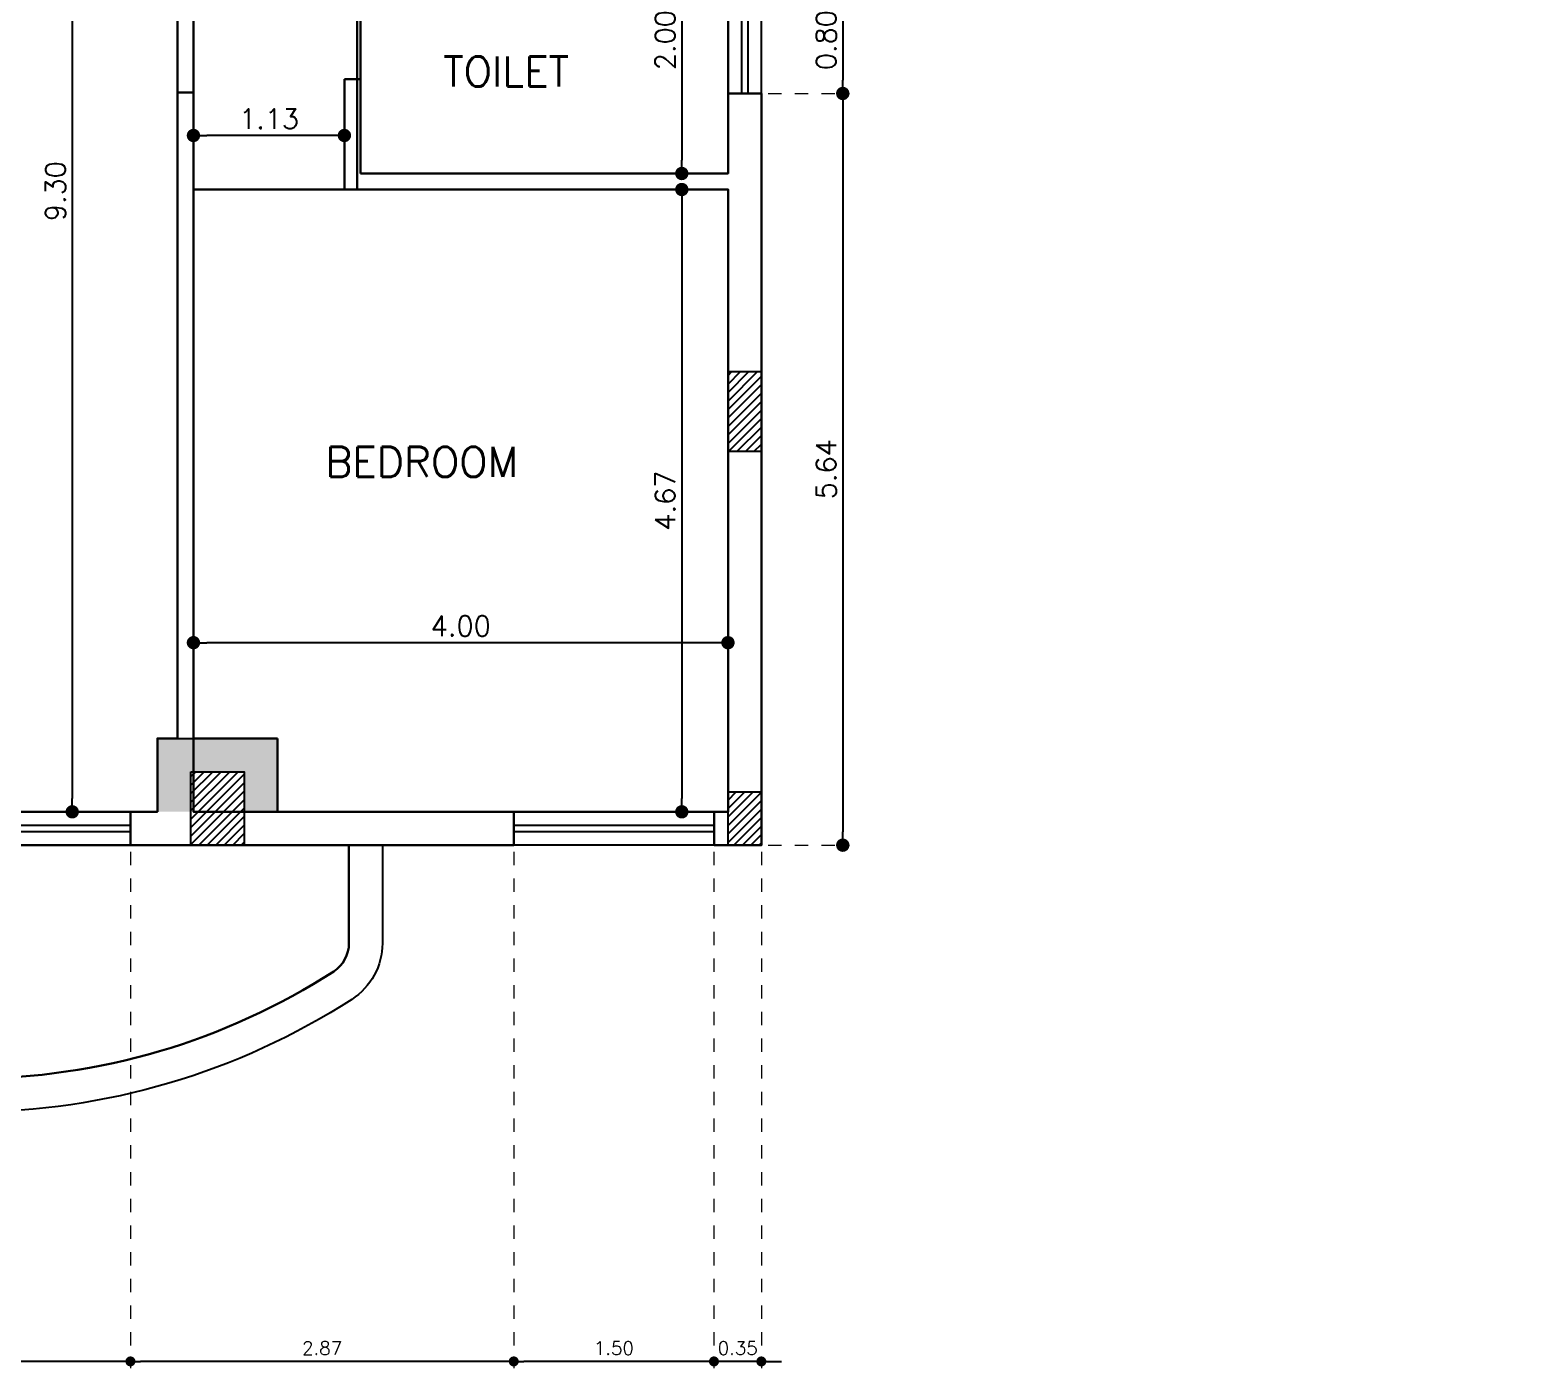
# Model space of a CAD drawing. Header units: metres. Extents: x 2217 to 2595, y -381 to -273.
# Drawn here: x 2325.85 to 2337.03, y -361.65 to -351.62 of the extents above; entities that cross this region are included whole.
import ezdxf

# ---------------------------------------------------------------- set-up
doc = ezdxf.new("R2010")
doc.units = ezdxf.units.M
doc.header["$LTSCALE"] = 0.5
doc.header["$MEASUREMENT"] = 0
doc.header["$PDMODE"] = 3
doc.header["$PDSIZE"] = -1
doc.linetypes.add('DOT2', pattern=[0.125, 0, -0.125])
for name, color, linetype in [('A-COL', 11, 'Continuous'), ('A-COLH', 1, 'Continuous'), ('A-EDM', 3, 'Continuous'), ('A-LVL', 4, 'Continuous'), ('A-WIN', 132, 'Continuous'), ('ceramic', 6, 'Continuous')]:
    doc.layers.add(name, color=color, linetype=linetype)
doc.layers.add('A-Wall', color=7, linetype='Continuous', lineweight=30)
doc.styles.add('ROMANS', font='romans.shx')
doc.dimstyles.new('dim50', dxfattribs={"dimscale": 50, "dimtxt": 0.003, "dimasz": 0.002, "dimexe": 0.001, "dimexo": 0.001, "dimgap": 0.001, "dimtad": 1, "dimzin": 0, "dimdsep": 46, "dimtxsty": 'ROMANS', "dimblk": 'DOT', "dimcen": 0, "dimclrd": 5, "dimclre": 1, "dimclrt": 7, "dimadec": 0, "dimazin": 0, "dimtfac": 1, "dimtix": 1, "dimtmove": 2, "dimatfit": 3, "dimldrblk": 'DTICK', "dimfxl": 1, "dimtolj": 1, "dimtzin": 0, "dimlwe": 20, "dimarcsym": 0})
doc.dimstyles.new('dim50 new', dxfattribs={"dimscale": 50, "dimtxt": 0.002, "dimasz": 0.0015, "dimexe": 0.001, "dimexo": 0.001, "dimgap": 0.001, "dimtad": 1, "dimzin": 0, "dimdsep": 46, "dimtxsty": 'ROMANS', "dimblk": 'DOT', "dimcen": 0, "dimclrd": 5, "dimclre": 1, "dimclrt": 7, "dimadec": 0, "dimazin": 0, "dimtfac": 1, "dimtix": 1, "dimtmove": 2, "dimatfit": 3, "dimldrblk": 'DTICK', "dimfxl": 1, "dimtolj": 1, "dimtzin": 0, "dimlwe": 20, "dimarcsym": 0})
pattern_1 = [(45, (-727.746474, -1998.83578), (-0.0318198052, 0.0318198052), [])]

# ---------------------------------------------------------------- blocks, each defined once
blk = doc.blocks.new('A$C2b1ffe9e')
at = {"layer": 'A-COL', "ltscale": 0.5}
h = blk.add_hatch(color=4, dxfattribs=at)
h.paths.add_polyline_path([(26.525, 0.8), (26.075, 0.8), (26.075, 0.55), (26.275, 0.55), (26.275, 0.3), (26.525, 0.3)])
h.paths.add_polyline_path([(26.075, 0.8), (25.625, 0.8), (25.625, 0.3), (25.875, 0.3), (25.875, 0.55), (26.075, 0.55)])
h = blk.add_hatch(color=4, dxfattribs=at)
h.paths.add_polyline_path([(26.525, 0.3), (26.275, 0.3), (26.275, 0.25), (26.525, 0.25)])
h.paths.add_polyline_path([(25.875, 0.3), (25.625, 0.3), (25.625, 0.25), (25.875, 0.25)])
at = {"layer": 'A-COLH', "ltscale": 0.5}
h = blk.add_hatch(dxfattribs=at)
h.set_pattern_fill('ANSI31', color=256, scale=0.36)
h.set_pattern_definition(pattern_1)
h.paths.add_polyline_path([(29.9, 3.55), (30.15, 3.55), (30.15, 2.95), (29.9, 2.95)])
h = blk.add_hatch(dxfattribs=at)
h.set_pattern_fill('ANSI31', color=256, scale=0.36)
h.set_pattern_definition(pattern_1)
h.paths.add_polyline_path([(25.875, 0.55), (26.275, 0.55), (26.275, 0), (25.875, 0)])
h = blk.add_hatch(dxfattribs=at)
h.set_pattern_fill('ANSI31', color=256, scale=0.36)
h.set_pattern_definition(pattern_1)
h.paths.add_polyline_path([(29.9, 0.4), (30.15, 0.4), (30.15, 0), (29.9, 0)])
at = {"layer": 'A-COL', "ltscale": 0.5}
for p, q in [((25.625, 0.25), (25.625, 0.8)), ((25.625, 0.8), (26.075, 0.8)), ((26.525, 0.8), (26.075, 0.8)), ((26.525, 0.25), (26.525, 0.8))]:
    blk.add_line(p, q, dxfattribs=at)
for points in [[(29.9, 3.55), (30.15, 3.55), (30.15, 2.95), (29.9, 2.95)], [(25.875, 0.55), (26.275, 0.55), (26.275, 0), (25.875, 0)], [(29.9, 0.4), (30.15, 0.4), (30.15, 0), (29.9, 0)]]:
    blk.add_lwpolyline(points, close=True, dxfattribs=at)
blk = doc.blocks.new('_Dot')
at = {"color": 0, "linetype": 'ByBlock', "lineweight": -2}
blk.add_line((-0.5, 0), (-1, 0), dxfattribs=at)
at = {"color": 0, "linetype": 'ByBlock', "const_width": 0.5}
blk.add_lwpolyline([(-0.25, 0, 1), (0.25, 0, 1)], format="xyb", close=True, dxfattribs=at)
blk = doc.blocks.new('*D128')
at = {"layer": 'A-EDM', "color": 1, "linetype": 'DOT2', "lineweight": 20, "ltscale": 0.5, "transparency": 16777216}
for p, q in [((2330.972, -357.782), (2330.972, -361.652)), ((2331.327, -357.782), (2331.327, -361.652))]:
    blk.add_line(p, q, dxfattribs=at)
at = {"layer": 'A-EDM', "color": 5, "lineweight": -2, "ltscale": 0.5, "transparency": 16777216}
for p, q in [((2330.897, -361.602), (2330.822, -361.602)), ((2331.327, -361.602), (2330.972, -361.602)), ((2331.402, -361.602), (2331.477, -361.602))]:
    blk.add_line(p, q, dxfattribs=at)
at = {"layer": 'DEFPOINTS', "color": 0, "ltscale": 0.5, "transparency": 16777216}
for p in [(2330.972, -357.732), (2331.327, -357.732), (2330.972, -361.602)]:
    blk.add_point(p, dxfattribs=at)
at = {"layer": 'A-EDM', "color": 5, "lineweight": -2, "ltscale": 0.5, "transparency": 16777216, "xscale": 0.075, "yscale": 0.075, "zscale": 0.075}
blk.add_blockref('_Dot', (2330.972, -361.602), dxfattribs=at)
at = {"layer": 'A-EDM', "color": 5, "lineweight": -2, "ltscale": 0.5, "transparency": 16777216, "xscale": 0.075, "yscale": 0.075, "zscale": 0.075, "rotation": 180}
blk.add_blockref('_Dot', (2331.327, -361.602), dxfattribs=at)
at = {"layer": 'A-EDM', "color": 7, "ltscale": 0.5, "transparency": 16777216, "insert": (2331.15, -361.502), "char_height": 0.1, "attachment_point": 5, "style": 'ROMANS'}
blk.add_mtext('\\A1;0.35', dxfattribs=at)
blk = doc.blocks.new('DTICK')
for p, q in [((0, 1.21), (0, -1.21)), ((-1.21, 0), (1.21, 0))]:
    blk.add_line(p, q)
at = {"color": 3}
blk.add_line((-0.63, -0.63), (0.63, 0.63), dxfattribs=at)
blk = doc.blocks.new('*D129')
at = {"layer": 'A-EDM', "color": 1, "linetype": 'DOT2', "lineweight": 20, "ltscale": 0.5, "transparency": 16777216}
for p, q in [((2329.472, -357.782), (2329.472, -361.652)), ((2330.972, -357.782), (2330.972, -361.652))]:
    blk.add_line(p, q, dxfattribs=at)
at = {"layer": 'A-EDM', "color": 5, "lineweight": -2, "ltscale": 0.5, "transparency": 16777216}
blk.add_line((2330.897, -361.602), (2329.547, -361.602), dxfattribs=at)
at = {"layer": 'DEFPOINTS', "color": 0, "ltscale": 0.5, "transparency": 16777216}
for p in [(2329.472, -357.732), (2330.972, -357.732), (2329.472, -361.602)]:
    blk.add_point(p, dxfattribs=at)
at = {"layer": 'A-EDM', "color": 5, "lineweight": -2, "ltscale": 0.5, "transparency": 16777216, "xscale": 0.075, "yscale": 0.075, "zscale": 0.075, "rotation": 180}
blk.add_blockref('_Dot', (2329.472, -361.602), dxfattribs=at)
at = {"layer": 'A-EDM', "color": 5, "lineweight": -2, "ltscale": 0.5, "transparency": 16777216, "xscale": 0.075, "yscale": 0.075, "zscale": 0.075}
blk.add_blockref('_Dot', (2330.972, -361.602), dxfattribs=at)
at = {"layer": 'A-EDM', "color": 7, "ltscale": 0.5, "transparency": 16777216, "insert": (2330.222, -361.502), "char_height": 0.1, "attachment_point": 5, "style": 'ROMANS'}
blk.add_mtext('\\A1;1.50', dxfattribs=at)
blk = doc.blocks.new('*D130')
at = {"layer": 'A-EDM', "color": 1, "linetype": 'DOT2', "lineweight": 20, "ltscale": 0.5, "transparency": 16777216}
for p, q in [((2326.6, -357.782), (2326.6, -361.652)), ((2329.472, -357.782), (2329.472, -361.652))]:
    blk.add_line(p, q, dxfattribs=at)
at = {"layer": 'A-EDM', "color": 5, "lineweight": -2, "ltscale": 0.5, "transparency": 16777216}
blk.add_line((2329.397, -361.602), (2326.675, -361.602), dxfattribs=at)
at = {"layer": 'DEFPOINTS', "color": 0, "ltscale": 0.5, "transparency": 16777216}
for p in [(2326.6, -357.732), (2329.472, -357.732), (2326.6, -361.602)]:
    blk.add_point(p, dxfattribs=at)
at = {"layer": 'A-EDM', "color": 5, "lineweight": -2, "ltscale": 0.5, "transparency": 16777216, "xscale": 0.075, "yscale": 0.075, "zscale": 0.075, "rotation": 180}
blk.add_blockref('_Dot', (2326.6, -361.602), dxfattribs=at)
at = {"layer": 'A-EDM', "color": 5, "lineweight": -2, "ltscale": 0.5, "transparency": 16777216, "xscale": 0.075, "yscale": 0.075, "zscale": 0.075}
blk.add_blockref('_Dot', (2329.472, -361.602), dxfattribs=at)
at = {"layer": 'A-EDM', "color": 7, "ltscale": 0.5, "transparency": 16777216, "insert": (2328.036, -361.502), "char_height": 0.1, "attachment_point": 5, "style": 'ROMANS'}
blk.add_mtext('\\A1;2.87', dxfattribs=at)
blk = doc.blocks.new('*D131')
at = {"layer": 'A-EDM', "color": 1, "linetype": 'DOT2', "lineweight": 20, "ltscale": 0.5, "transparency": 16777216}
for p, q in [((2323.8, -357.634), (2323.8, -361.652)), ((2326.6, -357.782), (2326.6, -361.652))]:
    blk.add_line(p, q, dxfattribs=at)
at = {"layer": 'A-EDM', "color": 5, "lineweight": -2, "ltscale": 0.5, "transparency": 16777216}
blk.add_line((2326.525, -361.602), (2323.875, -361.602), dxfattribs=at)
at = {"layer": 'DEFPOINTS', "color": 0, "ltscale": 0.5, "transparency": 16777216}
for p in [(2323.8, -357.584), (2326.6, -357.732), (2323.8, -361.602)]:
    blk.add_point(p, dxfattribs=at)
at = {"layer": 'A-EDM', "color": 5, "lineweight": -2, "ltscale": 0.5, "transparency": 16777216, "xscale": 0.075, "yscale": 0.075, "zscale": 0.075, "rotation": 180}
blk.add_blockref('_Dot', (2323.8, -361.602), dxfattribs=at)
at = {"layer": 'A-EDM', "color": 5, "lineweight": -2, "ltscale": 0.5, "transparency": 16777216, "xscale": 0.075, "yscale": 0.075, "zscale": 0.075}
blk.add_blockref('_Dot', (2326.6, -361.602), dxfattribs=at)
at = {"layer": 'A-EDM', "color": 7, "ltscale": 0.5, "transparency": 16777216, "insert": (2325.2, -361.502), "char_height": 0.1, "attachment_point": 5, "style": 'ROMANS'}
blk.add_mtext('\\A1;2.80', dxfattribs=at)
blk = doc.blocks.new('*D154')
at = {"layer": 'A-EDM', "color": 1, "linetype": 'DOT2', "lineweight": 20, "ltscale": 0.5, "transparency": 16777216}
for p, q in [((2330.974, -350.697), (2330.681, -350.697)), ((2330.974, -352.697), (2330.681, -352.697))]:
    blk.add_line(p, q, dxfattribs=at)
at = {"layer": 'A-EDM', "color": 5, "lineweight": -2, "ltscale": 0.5, "transparency": 16777216}
blk.add_line((2330.731, -350.797), (2330.731, -352.597), dxfattribs=at)
at = {"layer": 'DEFPOINTS', "color": 0, "ltscale": 0.5, "transparency": 16777216}
for p in [(2331.024, -350.697), (2330.731, -352.697), (2331.024, -352.697)]:
    blk.add_point(p, dxfattribs=at)
at = {"layer": 'A-EDM', "color": 5, "lineweight": -2, "ltscale": 0.5, "transparency": 16777216, "xscale": 0.1, "yscale": 0.1, "zscale": 0.1}
for p, rotation in [((2330.731, -350.697), 90), ((2330.731, -352.697), 270)]:
    blk.add_blockref('_Dot', p, dxfattribs=dict(at, rotation=rotation))
at = {"layer": 'A-EDM', "color": 7, "ltscale": 0.5, "transparency": 16777216, "insert": (2330.606, -351.697), "char_height": 0.15, "attachment_point": 5, "rotation": 90, "style": 'ROMANS'}
blk.add_mtext('\\A1;2.00', dxfattribs=at)
blk = doc.blocks.new('*D159')
at = {"layer": 'A-EDM', "color": 1, "linetype": 'DOT2', "lineweight": 20, "ltscale": 0.5, "transparency": 16777216}
for p, q in [((2326.902, -348.177), (2326.114, -348.177)), ((2326.55, -357.482), (2326.114, -357.482))]:
    blk.add_line(p, q, dxfattribs=at)
at = {"layer": 'A-EDM', "color": 5, "lineweight": -2, "ltscale": 0.5, "transparency": 16777216}
blk.add_line((2326.164, -348.277), (2326.164, -357.382), dxfattribs=at)
at = {"layer": 'DEFPOINTS', "color": 0, "ltscale": 0.5, "transparency": 16777216}
for p in [(2326.952, -348.177), (2326.164, -357.482), (2326.6, -357.482)]:
    blk.add_point(p, dxfattribs=at)
at = {"layer": 'A-EDM', "color": 5, "lineweight": -2, "ltscale": 0.5, "transparency": 16777216, "xscale": 0.1, "yscale": 0.1, "zscale": 0.1}
for p, rotation in [((2326.164, -348.177), 90), ((2326.164, -357.482), 270)]:
    blk.add_blockref('_Dot', p, dxfattribs=dict(at, rotation=rotation))
at = {"layer": 'A-EDM', "color": 7, "ltscale": 0.5, "transparency": 16777216, "insert": (2326.039, -352.829), "char_height": 0.15, "attachment_point": 5, "rotation": 90, "style": 'ROMANS'}
blk.add_mtext('\\A1;9.30', dxfattribs=at)
blk = doc.blocks.new('*D160')
at = {"layer": 'A-EDM', "color": 1, "linetype": 'DOT2', "lineweight": 20, "ltscale": 0.5, "transparency": 16777216}
for p, q in [((2327.072, -356.882), (2327.072, -356.164)), ((2331.077, -357.432), (2331.077, -356.164))]:
    blk.add_line(p, q, dxfattribs=at)
at = {"layer": 'A-EDM', "color": 5, "lineweight": -2, "ltscale": 0.5, "transparency": 16777216}
blk.add_line((2330.977, -356.214), (2327.172, -356.214), dxfattribs=at)
at = {"layer": 'DEFPOINTS', "color": 0, "ltscale": 0.5, "transparency": 16777216}
for p in [(2327.072, -356.214), (2327.072, -356.932), (2331.077, -357.482)]:
    blk.add_point(p, dxfattribs=at)
at = {"layer": 'A-EDM', "color": 5, "lineweight": -2, "ltscale": 0.5, "transparency": 16777216, "xscale": 0.1, "yscale": 0.1, "zscale": 0.1, "rotation": 180}
blk.add_blockref('_Dot', (2327.072, -356.214), dxfattribs=at)
at = {"layer": 'A-EDM', "color": 5, "lineweight": -2, "ltscale": 0.5, "transparency": 16777216, "xscale": 0.1, "yscale": 0.1, "zscale": 0.1}
blk.add_blockref('_Dot', (2331.077, -356.214), dxfattribs=at)
at = {"layer": 'A-EDM', "color": 7, "ltscale": 0.5, "transparency": 16777216, "insert": (2329.075, -356.089), "char_height": 0.15, "attachment_point": 5, "style": 'ROMANS'}
blk.add_mtext('\\A1;4.00', dxfattribs=at)
blk = doc.blocks.new('*D161')
at = {"layer": 'A-EDM', "color": 1, "linetype": 'DOT2', "lineweight": 20, "ltscale": 0.5, "transparency": 16777216}
for p, q in [((2330.974, -352.817), (2330.681, -352.817)), ((2330.974, -357.482), (2330.681, -357.482))]:
    blk.add_line(p, q, dxfattribs=at)
at = {"layer": 'A-EDM', "color": 5, "lineweight": -2, "ltscale": 0.5, "transparency": 16777216}
blk.add_line((2330.731, -352.917), (2330.731, -357.382), dxfattribs=at)
at = {"layer": 'DEFPOINTS', "color": 0, "ltscale": 0.5, "transparency": 16777216}
for p in [(2331.024, -352.817), (2330.731, -357.482), (2331.024, -357.482)]:
    blk.add_point(p, dxfattribs=at)
at = {"layer": 'A-EDM', "color": 5, "lineweight": -2, "ltscale": 0.5, "transparency": 16777216, "xscale": 0.1, "yscale": 0.1, "zscale": 0.1}
for p, rotation in [((2330.731, -352.817), 90), ((2330.731, -357.482), 270)]:
    blk.add_blockref('_Dot', p, dxfattribs=dict(at, rotation=rotation))
at = {"layer": 'A-EDM', "color": 7, "ltscale": 0.5, "transparency": 16777216, "insert": (2330.606, -355.149), "char_height": 0.15, "attachment_point": 5, "rotation": 90, "style": 'ROMANS'}
blk.add_mtext('\\A1;4.67', dxfattribs=at)
blk = doc.blocks.new('*D188')
at = {"layer": 'A-EDM', "color": 1, "linetype": 'DOT2', "lineweight": 20, "ltscale": 0.5, "transparency": 16777216}
for p, q in [((2327.072, -352.767), (2327.072, -352.362)), ((2328.203, -352.767), (2328.203, -352.362))]:
    blk.add_line(p, q, dxfattribs=at)
at = {"layer": 'A-EDM', "color": 5, "lineweight": -2, "ltscale": 0.5, "transparency": 16777216}
blk.add_line((2328.103, -352.412), (2327.172, -352.412), dxfattribs=at)
at = {"layer": 'DEFPOINTS', "color": 0, "ltscale": 0.5, "transparency": 16777216}
for p in [(2327.072, -352.412), (2327.072, -352.817), (2328.203, -352.817)]:
    blk.add_point(p, dxfattribs=at)
at = {"layer": 'A-EDM', "color": 5, "lineweight": -2, "ltscale": 0.5, "transparency": 16777216, "xscale": 0.1, "yscale": 0.1, "zscale": 0.1, "rotation": 180}
blk.add_blockref('_Dot', (2327.072, -352.412), dxfattribs=at)
at = {"layer": 'A-EDM', "color": 5, "lineweight": -2, "ltscale": 0.5, "transparency": 16777216, "xscale": 0.1, "yscale": 0.1, "zscale": 0.1}
blk.add_blockref('_Dot', (2328.203, -352.412), dxfattribs=at)
at = {"layer": 'A-EDM', "color": 7, "ltscale": 0.5, "transparency": 16777216, "insert": (2327.638, -352.287), "char_height": 0.15, "attachment_point": 5, "style": 'ROMANS'}
blk.add_mtext('\\A1;1.13', dxfattribs=at)
blk = doc.blocks.new('*D201')
at = {"layer": 'A-EDM', "color": 1, "linetype": 'DOT2', "lineweight": 20, "ltscale": 0.5, "transparency": 16777216}
for p, q in [((2331.377, -351.297), (2331.987, -351.297)), ((2331.377, -352.097), (2331.987, -352.097))]:
    blk.add_line(p, q, dxfattribs=at)
at = {"layer": 'A-EDM', "color": 5, "lineweight": -2, "ltscale": 0.5, "transparency": 16777216}
blk.add_line((2331.937, -351.397), (2331.937, -351.997), dxfattribs=at)
at = {"layer": 'DEFPOINTS', "color": 0, "ltscale": 0.5, "transparency": 16777216}
for p in [(2331.327, -351.297), (2331.327, -352.097), (2331.937, -352.097)]:
    blk.add_point(p, dxfattribs=at)
at = {"layer": 'A-EDM', "color": 5, "lineweight": -2, "ltscale": 0.5, "transparency": 16777216, "xscale": 0.1, "yscale": 0.1, "zscale": 0.1}
for p, rotation in [((2331.937, -351.297), 90), ((2331.937, -352.097), 270)]:
    blk.add_blockref('_Dot', p, dxfattribs=dict(at, rotation=rotation))
at = {"layer": 'A-EDM', "color": 7, "ltscale": 0.5, "transparency": 16777216, "insert": (2331.812, -351.697), "char_height": 0.15, "attachment_point": 5, "rotation": 90, "style": 'ROMANS'}
blk.add_mtext('\\A1;0.80', dxfattribs=at)
blk = doc.blocks.new('*D202')
at = {"layer": 'A-EDM', "color": 1, "linetype": 'DOT2', "lineweight": 20, "ltscale": 0.5, "transparency": 16777216}
for p, q in [((2331.377, -352.097), (2331.987, -352.097)), ((2331.377, -357.732), (2331.987, -357.732))]:
    blk.add_line(p, q, dxfattribs=at)
at = {"layer": 'A-EDM', "color": 5, "lineweight": -2, "ltscale": 0.5, "transparency": 16777216}
blk.add_line((2331.937, -352.197), (2331.937, -357.632), dxfattribs=at)
at = {"layer": 'DEFPOINTS', "color": 0, "ltscale": 0.5, "transparency": 16777216}
for p in [(2331.327, -352.097), (2331.327, -357.732), (2331.937, -357.732)]:
    blk.add_point(p, dxfattribs=at)
at = {"layer": 'A-EDM', "color": 5, "lineweight": -2, "ltscale": 0.5, "transparency": 16777216, "xscale": 0.1, "yscale": 0.1, "zscale": 0.1}
for p, rotation in [((2331.937, -352.097), 90), ((2331.937, -357.732), 270)]:
    blk.add_blockref('_Dot', p, dxfattribs=dict(at, rotation=rotation))
at = {"layer": 'A-EDM', "color": 7, "ltscale": 0.5, "transparency": 16777216, "insert": (2331.812, -354.914), "char_height": 0.15, "attachment_point": 5, "rotation": 90, "style": 'ROMANS'}
blk.add_mtext('\\A1;5.64', dxfattribs=at)
blk = doc.blocks.new('*D318')
at = {"layer": 'ceramic', "color": 1, "linetype": 'DOT2', "lineweight": 20, "ltscale": 0.5, "transparency": 16777216}
for p, q in [((2574.955, -348.554), (2574.953, -348.551)), ((2570.931, -352.655), (2570.928, -352.653)), ((2281.34, -354.884), (2281.075, -354.884)), ((2281.34, -356.162), (2281.075, -356.162))]:
    blk.add_line(p, q, dxfattribs=at)
at = {"layer": 'ceramic', "color": 5, "lineweight": -2, "ltscale": 0.5, "transparency": 16777216}
for p, q in [((2571.034, -352.616), (2574.918, -348.658)), ((2281.125, -354.984), (2281.125, -356.062))]:
    blk.add_line(p, q, dxfattribs=at)
at = {"layer": 'DEFPOINTS', "color": 0, "ltscale": 0.5, "transparency": 16777216}
for p in [(2574.988, -348.586), (2574.991, -348.589), (2570.966, -352.69), (2281.39, -354.884), (2281.125, -356.162), (2281.39, -356.162)]:
    blk.add_point(p, dxfattribs=at)
at = {"layer": 'ceramic', "color": 5, "lineweight": -2, "ltscale": 0.5, "transparency": 16777216, "xscale": 0.1, "yscale": 0.1, "zscale": 0.1}
for p, rotation in [((2574.988, -348.586), 45.54088658833057), ((2570.964, -352.688), 225.5408865883306), ((2281.125, -354.884), 90), ((2281.125, -356.162), 270)]:
    blk.add_blockref('_Dot', p, dxfattribs=dict(at, rotation=rotation))
at = {"layer": 'ceramic', "color": 7, "ltscale": 0.5, "transparency": 16777216, "char_height": 0.15, "attachment_point": 5, "style": 'ROMANS'}
for s, insert, rotation in [('\\A1;5.75', (2572.887, -350.55), 45.5409), ('\\A1;1.28', (2281, -355.523), 90)]:
    blk.add_mtext(s, dxfattribs=dict(at, insert=insert, rotation=rotation))

msp = doc.modelspace()

# ---------------------------------------------------------------- linework, layer by layer
at = {"layer": 'A-Wall', "ltscale": 0.5}
for p, q in [((2326.9523, -356.9316), (2326.9523, -352.0891)), ((2327.0723, -356.9316), (2327.0723, -352.0891)), ((2328.2032, -351.9891), (2328.2032, -352.8166)), ((2328.3232, -351.9891), (2328.3232, -352.6966)), ((2331.0773, -352.6966), (2331.0773, -352.0966)), ((2331.3273, -357.7316), (2331.3273, -352.0966)), ((2328.3232, -352.6966), (2331.0773, -352.6966)), ((2328.2032, -352.8166), (2331.0773, -352.8166)), ((2331.0773, -357.4816), (2331.0773, -352.8166)), ((2326.9523, -356.9316), (2326.8023, -356.9316)), ((2326.8023, -356.9316), (2326.8023, -357.4816)), ((2327.7023, -356.9316), (2327.0723, -356.9316)), ((2327.7023, -357.4816), (2327.7023, -356.9316)), ((2326.5998, -357.4816), (2326.8023, -357.4816)), ((2327.7023, -357.4816), (2329.4723, -357.4816)), ((2330.9723, -357.4816), (2331.0773, -357.4816)), ((2326.5998, -357.7316), (2329.4723, -357.7316)), ((2330.9723, -357.7316), (2331.3273, -357.7316))]:
    msp.add_line(p, q, dxfattribs=at)
at = {"layer": 'A-Wall'}
for p, q in [((2326.9523, -352.0891), (2327.0723, -352.0891)), ((2328.2032, -351.9891), (2328.3232, -351.9891)), ((2331.3273, -352.0966), (2331.0773, -352.0966)), ((2326.5998, -357.4816), (2326.5998, -357.7316)), ((2329.4723, -357.4816), (2329.4723, -357.7316)), ((2330.9723, -357.4816), (2330.9723, -357.7316))]:
    msp.add_line(p, q, dxfattribs=at)
at = {"layer": 'A-Wall', "ltscale": 0.5}
for points in [[(2321.0773, -356.1616), (2323.5973, -356.1616), (2323.5973, -357.4816), (2326.8023, -357.4816), (2326.8023, -356.9316), (2326.9523, -356.9316), (2326.9523, -348.1766), (2319.5773, -348.1766), (2319.5773, -350.9316), (2320.681, -350.9316), (2320.681, -354.9832), (2319.1846, -354.9832), (2319.2183, -356.1514)], [(2328.3232, -352.6966), (2331.0773, -352.6966), (2331.0773, -350.6966), (2328.3232, -350.6966)], [(2327.0723, -352.8166), (2328.2982, -352.8166), (2328.2982, -351.0506), (2327.0723, -351.0506)], [(2331.0773, -357.4816), (2327.0723, -357.4816), (2327.0723, -352.8166), (2331.0773, -352.8166)]]:
    msp.add_lwpolyline(points, close=True, dxfattribs=at)
msp.add_lwpolyline([(2328.2373, -357.7316), (2326.5998, -357.7316), (2323.7998, -357.7316), (2322.5573, -357.7316), (2322.5573, -358.468, 0.1253208), (2322.5878, -358.5875, 0.1253208), (2322.6717, -358.678, 0.1443476), (2325.3973, -359.4816, 0.1443476), (2328.123, -358.678, 0.2546408), (2328.2373, -358.468)], format="xyb", close=True, dxfattribs=at)
at = {"layer": 'A-WIN'}
for points in [[(2331.0773, -351.2966), (2331.0773, -352.0966), (2331.3273, -352.0966), (2331.3273, -351.2966)], [(2331.1798, -352.0966), (2331.1798, -351.2966), (2331.2249, -351.2966), (2331.2249, -352.0966)], [(2323.7998, -357.4816), (2326.5998, -357.4816), (2326.5998, -357.7316), (2323.7998, -357.7316)], [(2329.4723, -357.4816), (2330.9723, -357.4816), (2330.9723, -357.7316), (2329.4723, -357.7316)], [(2326.5998, -357.584), (2323.7998, -357.584), (2323.7998, -357.6292), (2326.5998, -357.6292)], [(2330.9723, -357.584), (2329.4723, -357.584), (2329.4723, -357.6292), (2330.9723, -357.6292)]]:
    msp.add_lwpolyline(points, close=True, dxfattribs=at)
for points in [[(2328.4873, -357.7316), (2328.4873, -358.468, -0.2546408), (2328.2586, -358.888, -0.1443476), (2325.3973, -359.7316, -0.1443476), (2322.5361, -358.888, -0.1253208), (2322.3682, -358.7071, -0.1253208), (2322.3073, -358.468), (2322.3073, -357.7316)], [(2328.2373, -357.7316), (2328.2373, -358.468, -0.2546408), (2328.123, -358.678, -0.1443476), (2325.3973, -359.4816, -0.1443476), (2322.6717, -358.678, -0.1253208), (2322.5878, -358.5875, -0.1253208), (2322.5573, -358.468), (2322.5573, -357.7316)]]:
    msp.add_lwpolyline(points, format="xyb", dxfattribs=at)

# ---------------------------------------------------------------- block references
at = {"layer": 'A-COL', "ltscale": 0.5}
msp.add_blockref('A$C2b1ffe9e', (2301.1773, -357.7316), dxfattribs=at)

# ---------------------------------------------------------------- texts
at = {"layer": 'A-LVL', "color": 7, "style": 'ROMANS'}
for s, p in [('TOILET', (2328.9427, -352.0447)), ('BEDROOM', (2328.0604, -354.9717))]:
    msp.add_text(s, height=0.225, dxfattribs=at).set_placement(p)

# ---------------------------------------------------------------- dimensions: what is measured, and where the dimension line sits
at = {"layer": 'A-EDM', "ltscale": 0.5}
for base, p1, p2, picture, middle in [((2326.1639753, -357.4815942), (2326.9523303, -348.1765943), (2326.5998305, -357.4815942), '*D159', (2326.0389753, -352.8290942)), ((2330.731, -352.6966), (2331.0245, -350.6966), (2331.0245, -352.6966), '*D154', (2330.606, -351.6966)), ((2331.9369, -352.0966), (2331.3273, -351.2966), (2331.3273, -352.0966), '*D201', (2331.8119, -351.6966)), ((2331.9368695598, -357.7315941707), (2331.3273302859, -352.0965941677), (2331.3273302859, -357.7315941707), '*D202', (2331.8118695598, -354.9140941692)), ((2330.73100561, -357.48159417), (2331.02445677, -352.81659416), (2331.02445677, -357.48159417), '*D161', (2330.60600561, -355.14909417))]:
    dim = msp.add_linear_dim(base=base, p1=p1, p2=p2, angle=90, dimstyle='dim50', dxfattribs=at)
    dim.commit()
    dim.dimension.update_dxf_attribs({"geometry": picture, "text_midpoint": middle})
for base, p1, p2, dimstyle, picture, middle in [((2327.0723, -352.412), (2328.2032, -352.8166), (2327.0723, -352.8166), 'dim50', '*D188', (2327.6378, -352.287)), ((2327.072330288, -356.2144172587), (2331.0773302864, -357.4815941718), (2327.072330288, -356.9315941707), 'dim50', '*D160', (2329.0748302872, -356.0894172587)), ((2323.7998, -361.6024), (2326.5998, -357.7316), (2323.7998, -357.584), 'dim50 new', '*D131', (2325.1998, -361.5024)), ((2326.5998, -361.6024), (2329.4723, -357.7316), (2326.5998, -357.7316), 'dim50 new', '*D130', (2328.0361, -361.5024)), ((2329.4723, -361.6024), (2330.9723, -357.7316), (2329.4723, -357.7316), 'dim50 new', '*D129', (2330.2223, -361.5024)), ((2330.9723302863, -361.6023550091), (2331.3273302859, -357.7315941707), (2330.9723302863, -357.7315941722), 'dim50 new', '*D128', (2331.1498302861, -361.5023550091))]:
    dim = msp.add_linear_dim(base=base, p1=p1, p2=p2, dimstyle=dimstyle, dxfattribs=at)
    dim.commit()
    dim.dimension.update_dxf_attribs({"geometry": picture, "text_midpoint": middle})
at = {"layer": 'ceramic', "ltscale": 0.5}
dim = msp.add_linear_dim(base=(2281.1253, -356.1616), p1=(2281.3898, -354.8843), p2=(2281.3898, -356.1616), angle=90, dimstyle='dim50', dxfattribs=at)
dim.commit()
dim.dimension.update_dxf_attribs({"geometry": '*D318', "text_midpoint": (2281.0003, -355.5229)})
dim = msp.add_aligned_dim(p1=(2570.9663, -352.6905), p2=(2574.9912, -348.5889), distance=0.0038, dimstyle='dim50', dxfattribs=at)
dim.commit()
dim.dimension.update_dxf_attribs({"geometry": '*D318', "text_midpoint": (2572.8868, -350.5495)})

doc.saveas('drawing.dxf')
